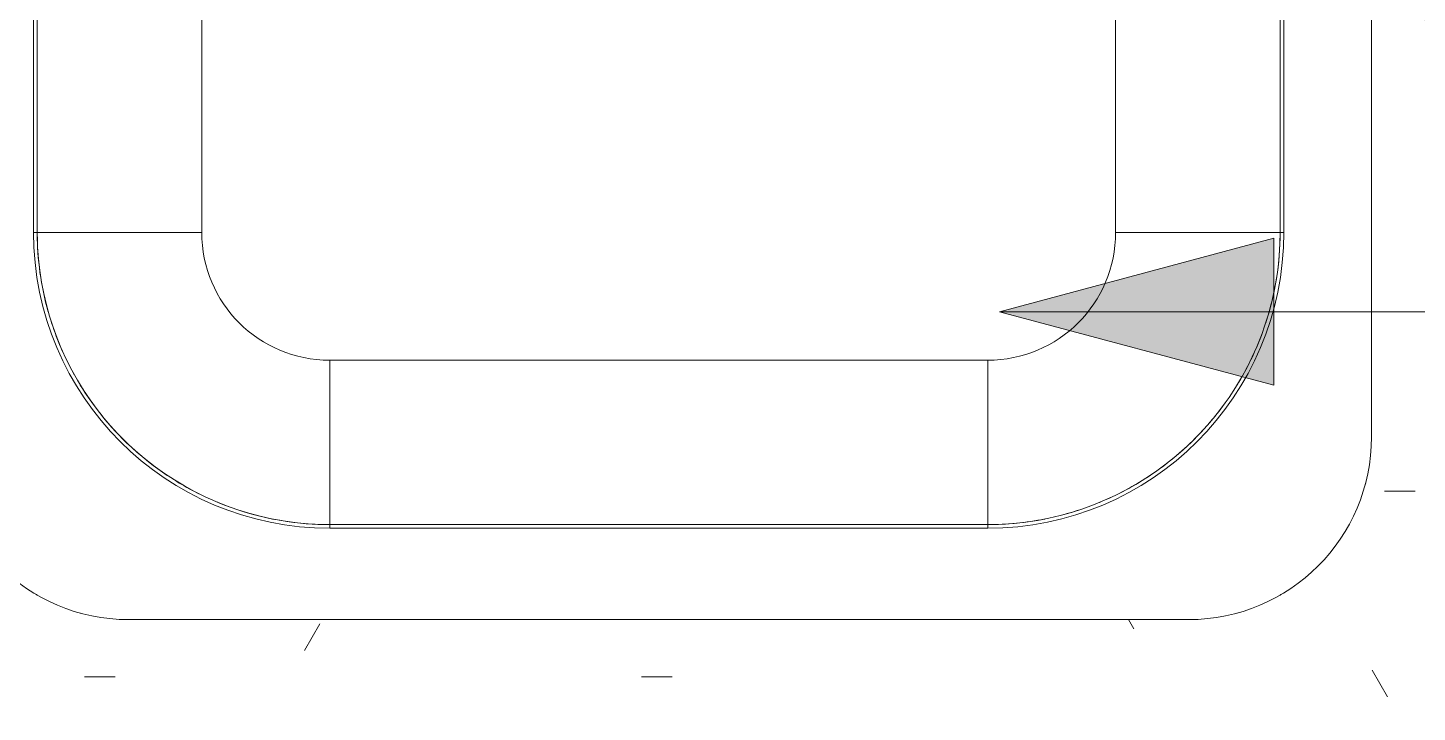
# Model space of a CAD drawing. Header units: millimetres. Extents: x -7702 to 17735, y -16958 to 1800.
# Drawn here: x -6882.2 to -6502.1, y -15700 to -15512.6 of the extents above; entities that cross this region are included whole.
import ezdxf

# ---------------------------------------------------------------- set-up
doc = ezdxf.new("R2010")
doc.units = ezdxf.units.MM
for name, color, linetype, lineweight in [('G-ANNO-TEXT', 231, 'Continuous', 9), ('G-IMPT', 8, 'Continuous', 9), ('I-FURN', 30, 'Continuous', 9)]:
    doc.layers.add(name, color=color, linetype=linetype, lineweight=lineweight)

msp = doc.modelspace()

# ---------------------------------------------------------------- hatches: boundary and pattern name
at = {"layer": 'G-ANNO-TEXT'}
msp.add_hatch(color=7, dxfattribs=at).paths.add_polyline_path([(-6616.362, -15590.356), (-6541.362, -15610.452), (-6541.362, -15570.259)])
at = {"layer": 'I-FURN'}
h = msp.add_hatch(dxfattribs=at)
h.set_pattern_fill('FP_1', color=256, style=0, pattern_type=2)
h.set_pattern_definition([(0, (-7425.62, -16909.65), (203.2, 50.8), [8.382, -144.018, 8.382, -144.018, -812.8]), (0, (-7425.62, -16909.65), (203.2, 50.8), [-304.8, 8.382, -296.418, 8.382, -144.018, -355.6]), (0, (-7425.62, -16909.65), (203.2, 50.8), [-762, 8.382, -93.218, 8.382, -245.618]), (120, (-7349.42, -16884.25), (-145.5941, 150.57636), [8.382, -144.018, 8.382, -144.018, -812.8]), (120, (-7349.42, -16884.25), (-145.5941, 150.57636), [-304.8, 8.382, -296.418, 8.382, -144.018, -355.6]), (120, (-7349.42, -16884.25), (-145.5941, 150.57636), [-762, 8.382, -93.218, 8.382, -245.618]), (240, (-7324.02, -16782.65), (-57.6059, -201.37636), [8.382, -144.018, 8.382, -144.018, -812.8]), (240, (-7324.02, -16782.65), (-57.6059, -201.37636), [-304.8, 8.382, -296.418, 8.382, -144.018, -355.6]), (240, (-7324.02, -16782.65), (-57.6059, -201.37636), [-762, 8.382, -93.218, 8.382, -245.618])])
h.paths.add_polyline_path([(-5696.996, -16569.651), (-5064.62, -16569.651), (-5064.62, -15979.651), (-6464.62, -15979.651), (-6464.62, -14479.651), (-3564.62, -14479.651), (-3564.62, -13779.651), (-7054.62, -13779.651), (-7054.62, -16569.651), (-5926.51, -16569.651)])
h.paths.add_polyline_path([(-6844.565, -15674.651), (-6854.62, -15674.651), (-6867.561, -15672.947), (-6879.62, -15667.952), (-6889.975, -15660.006), (-6897.921, -15649.651), (-6902.916, -15637.592), (-6904.62, -15624.651), (-6904.62, -15238.636), (-6937.509, -15238.968), (-6942.188, -15243.258), (-6948.131, -15246.123), (-6954.62, -15247.151), (-6961.776, -15245.946), (-6968.078, -15242.621), (-6973.227, -15237.082), (-6976.019, -15231.604), (-6977.12, -15224.651), (-6977.196, -15224.651), (-6977.12, -15172.651), (-6932.12, -15172.651), (-6932.02, -15210.693), (-6904.62, -15210.302), (-6904.62, -14834.651), (-6902.916, -14821.71), (-6897.284, -14808.82), (-6889.975, -14799.295), (-6879.62, -14791.35), (-6867.561, -14786.354), (-6854.62, -14784.651), (-6564.62, -14784.651), (-6551.679, -14786.354), (-6539.62, -14791.35), (-6529.265, -14799.295), (-6521.319, -14809.651), (-6516.324, -14821.71), (-6514.62, -14834.651), (-6514.62, -15624.651), (-6516.324, -15637.592), (-6521.319, -15649.651), (-6529.265, -15660.006), (-6539.62, -15667.952), (-6551.679, -15672.947), (-6564.62, -15674.651), (-6615.051, -15674.651)])
h.paths.add_polyline_path([(-6976.243, -15219.046), (-6976.197, -15218.821), (-6976.232, -15218.98)])
h.paths.add_polyline_path([(-6954.62, -15172.608), (-6951.784, -15172.493), (-6952.426, -15172.539), (-6954.294, -15172.598)])
h.paths.add_polyline_path([(-6965.127, -15172.588), (-6966.676, -15172.36), (-6975.07, -15172.104), (-6975.07, -15171.351), (-6976.351, -15171.351), (-6977.12, -15170.802), (-6977.12, -15145.851), (-6932.12, -15145.851), (-6932.12, -15170.801), (-6933.221, -15171.351), (-6934.394, -15171.351), (-6934.17, -15172.104), (-6937.489, -15172.39), (-6937.788, -15172.435), (-6940.145, -15172.236), (-6940.911, -15172.191), (-6943.459, -15172.407), (-6944.977, -15172.526), (-6944.917, -15172.25), (-6945.488, -15172.191), (-6963.775, -15172.478), (-6964.324, -15172.53), (-6964.81, -15172.565)])
h.paths.add_polyline_path([(-5445.216, -14389.651), (-5445.216, -13879.651), (-4584.024, -13879.651), (-4584.024, -14389.651), (-5430.216, -14389.651)])

# ---------------------------------------------------------------- linework, layer by layer
at = {"layer": 'G-ANNO-TEXT', "color": 7}
for p, q in [((-6541.362, -15570.259), (-6616.362, -15590.356)), ((-6541.362, -15610.452), (-6541.362, -15570.259)), ((-6616.362, -15590.356), (-6541.362, -15610.452)), ((-6616.362, -15590.356), (-6331.558, -15590.356))]:
    msp.add_line(p, q, dxfattribs=at)
at = {"layer": 'G-IMPT'}
for p, q in [((-6880.62, -15328.651), (-6880.62, -15568.651)), ((-6879.62, -15568.651), (-6879.62, -15328.651)), ((-6879.62, -15568.651), (-6879.62, -15328.651)), ((-6834.62, -15328.651), (-6834.62, -15568.651)), ((-6584.62, -15568.651), (-6584.62, -15328.651)), ((-6539.62, -15328.651), (-6539.62, -15568.651)), ((-6539.62, -15328.651), (-6539.62, -15568.651)), ((-6538.62, -15568.651), (-6538.62, -15328.651)), ((-6879.62, -15568.651), (-6880.62, -15568.651)), ((-6879.62, -15568.651), (-6879.575, -15570.88)), ((-6834.62, -15568.651), (-6879.62, -15568.651)), ((-6584.62, -15568.651), (-6539.62, -15568.651)), ((-6539.62, -15568.651), (-6538.62, -15568.651)), ((-6875.807, -15593.014), (-6875.696, -15593.372)), ((-6543.672, -15593.745), (-6543.552, -15593.372)), ((-6799.62, -15603.651), (-6619.62, -15603.651)), ((-6799.62, -15603.651), (-6799.62, -15648.651)), ((-6619.62, -15603.651), (-6619.62, -15648.651)), ((-6868.056, -15610.052), (-6867.817, -15610.451)), ((-6551.659, -15610.827), (-6551.428, -15610.451)), ((-6864.325, -15615.674), (-6864.081, -15616.015)), ((-6554.918, -15615.674), (-6554.591, -15615.226)), ((-6559.107, -15620.955), (-6558.808, -15620.607)), ((-6841.796, -15636.612), (-6841.42, -15636.843)), ((-6572.987, -15633.634), (-6572.597, -15633.356)), ((-6835.939, -15639.913), (-6835.409, -15640.183)), ((-6830.615, -15642.387), (-6830.235, -15642.544)), ((-6589.39, -15642.704), (-6589.005, -15642.551)), ((-6619.62, -15648.651), (-6799.62, -15648.651)), ((-6799.62, -15648.651), (-6799.62, -15649.651)), ((-6619.62, -15648.651), (-6799.62, -15648.651)), ((-6799.62, -15649.651), (-6619.62, -15649.651)), ((-6619.62, -15648.651), (-6617.39, -15648.606)), ((-6619.62, -15648.651), (-6619.62, -15649.651))]:
    msp.add_line(p, q, dxfattribs=at)
at = {"layer": 'G-IMPT', "flags": 128}
for points in [[(-6799.62, -15648.651), (-6802.819, -15648.587), (-6806.013, -15648.395), (-6809.197, -15648.075), (-6812.366, -15647.629), (-6815.514, -15647.056), (-6818.636, -15646.358), (-6821.729, -15645.535), (-6824.785, -15644.59), (-6827.802, -15643.523), (-6830.774, -15642.336), (-6833.695, -15641.031), (-6836.562, -15639.61), (-6839.37, -15638.076), (-6842.115, -15636.431), (-6844.791, -15634.678), (-6847.396, -15632.818), (-6849.924, -15630.857), (-6852.371, -15628.795), (-6854.734, -15626.638), (-6857.009, -15624.387), (-6859.192, -15622.048), (-6861.279, -15619.623), (-6863.268, -15617.116), (-6865.155, -15614.532), (-6866.938, -15611.875), (-6868.612, -15609.148), (-6870.177, -15606.357), (-6871.628, -15603.505), (-6872.964, -15600.598), (-6874.183, -15597.639), (-6875.283, -15594.634), (-6876.261, -15591.588), (-6877.117, -15588.505), (-6877.849, -15585.39), (-6878.456, -15582.248), (-6878.937, -15579.085), (-6879.291, -15575.905), (-6879.517, -15572.713), (-6879.615, -15569.514), (-6879.62, -15568.651)], [(-6539.62, -15568.651), (-6539.684, -15571.85), (-6539.876, -15575.044), (-6540.195, -15578.228), (-6540.642, -15581.396), (-6541.215, -15584.544), (-6541.913, -15587.667), (-6542.736, -15590.759), (-6543.681, -15593.816), (-6544.748, -15596.833), (-6545.935, -15599.804), (-6547.24, -15602.726), (-6548.66, -15605.593), (-6550.195, -15608.401), (-6551.84, -15611.146), (-6553.593, -15613.822), (-6555.452, -15616.426), (-6557.414, -15618.954), (-6559.476, -15621.402), (-6561.633, -15623.764), (-6563.884, -15626.039), (-6566.223, -15628.222), (-6568.648, -15630.31), (-6571.154, -15632.299), (-6573.738, -15634.186), (-6576.396, -15635.968), (-6579.122, -15637.643), (-6581.914, -15639.207), (-6584.765, -15640.659), (-6587.673, -15641.995), (-6590.631, -15643.214), (-6593.636, -15644.313), (-6596.683, -15645.292), (-6599.766, -15646.148), (-6602.881, -15646.88), (-6606.023, -15647.487), (-6609.186, -15647.967), (-6612.366, -15648.321), (-6615.558, -15648.548), (-6618.756, -15648.646), (-6619.62, -15648.651)], [(-6539.667, -15570.88), (-6539.625, -15569.514), (-6539.62, -15568.651)], [(-6801.85, -15648.604), (-6800.484, -15648.646), (-6799.62, -15648.651)]]:
    msp.add_lwpolyline(points, dxfattribs=at)
at = {"layer": 'G-IMPT'}
for centre, radius, start, end in [((-6799.62, -15568.651), 81, 180, 270), ((-6799.62, -15568.651), 80, 180, 195.75), ((-6799.62, -15568.651), 80, 180, 181.59854), ((-6799.62, -15568.651), 35, 180, 270), ((-6619.62, -15568.651), 81, 270, 360), ((-6619.62, -15568.651), 35, 270, 0), ((-6619.62, -15568.651), 80, 342, 0), ((-6619.62, -15568.651), 80, 358.40146, 0), ((-6799.62, -15568.651), 80, 198, 209.25), ((-6619.62, -15568.651), 80, 328.5, 339.75), ((-6799.62, -15568.651), 80, 211.5, 216), ((-6619.62, -15568.651), 80, 319.5, 324), ((-6799.62, -15568.651), 80, 218.25, 236.25), ((-6619.62, -15568.651), 80, 306, 317.25), ((-6619.62, -15568.651), 80, 292.5, 303.75), ((-6799.62, -15568.651), 80, 238.5, 243), ((-6564.62, -15624.651), 50, 344.58594, 345.53313), ((-6799.62, -15568.651), 80, 247.5, 270), ((-6619.62, -15568.651), 80, 270, 281.25), ((-6619.62, -15568.651), 80, 283.5, 288), ((-6799.62, -15568.651), 80, 268.40146, 270), ((-6619.62, -15568.651), 80, 270, 271.59854), ((-6564.62, -15624.651), 50, 329.46687, 330.41406), ((-6854.62, -15624.651), 50, 239.46687, 240.41406), ((-6564.62, -15624.651), 50, 299.58594, 300.53313), ((-6854.62, -15624.651), 50, 254.58594, 255.53313), ((-6564.62, -15624.651), 50, 284.46687, 285.41406)]:
    msp.add_arc(centre, radius, start, end, dxfattribs=at)
at = {"layer": 'I-FURN'}
for p, q in [((-6514.62, -14834.651), (-6514.62, -15624.651)), ((-6564.62, -15674.651), (-6854.62, -15674.651))]:
    msp.add_line(p, q, dxfattribs=at)
for centre, start, end in [((-6854.62, -15624.651), 180, 270), ((-6564.62, -15624.651), 270, 0)]:
    msp.add_arc(centre, 50, start, end, dxfattribs=at)

doc.saveas('drawing.dxf')
